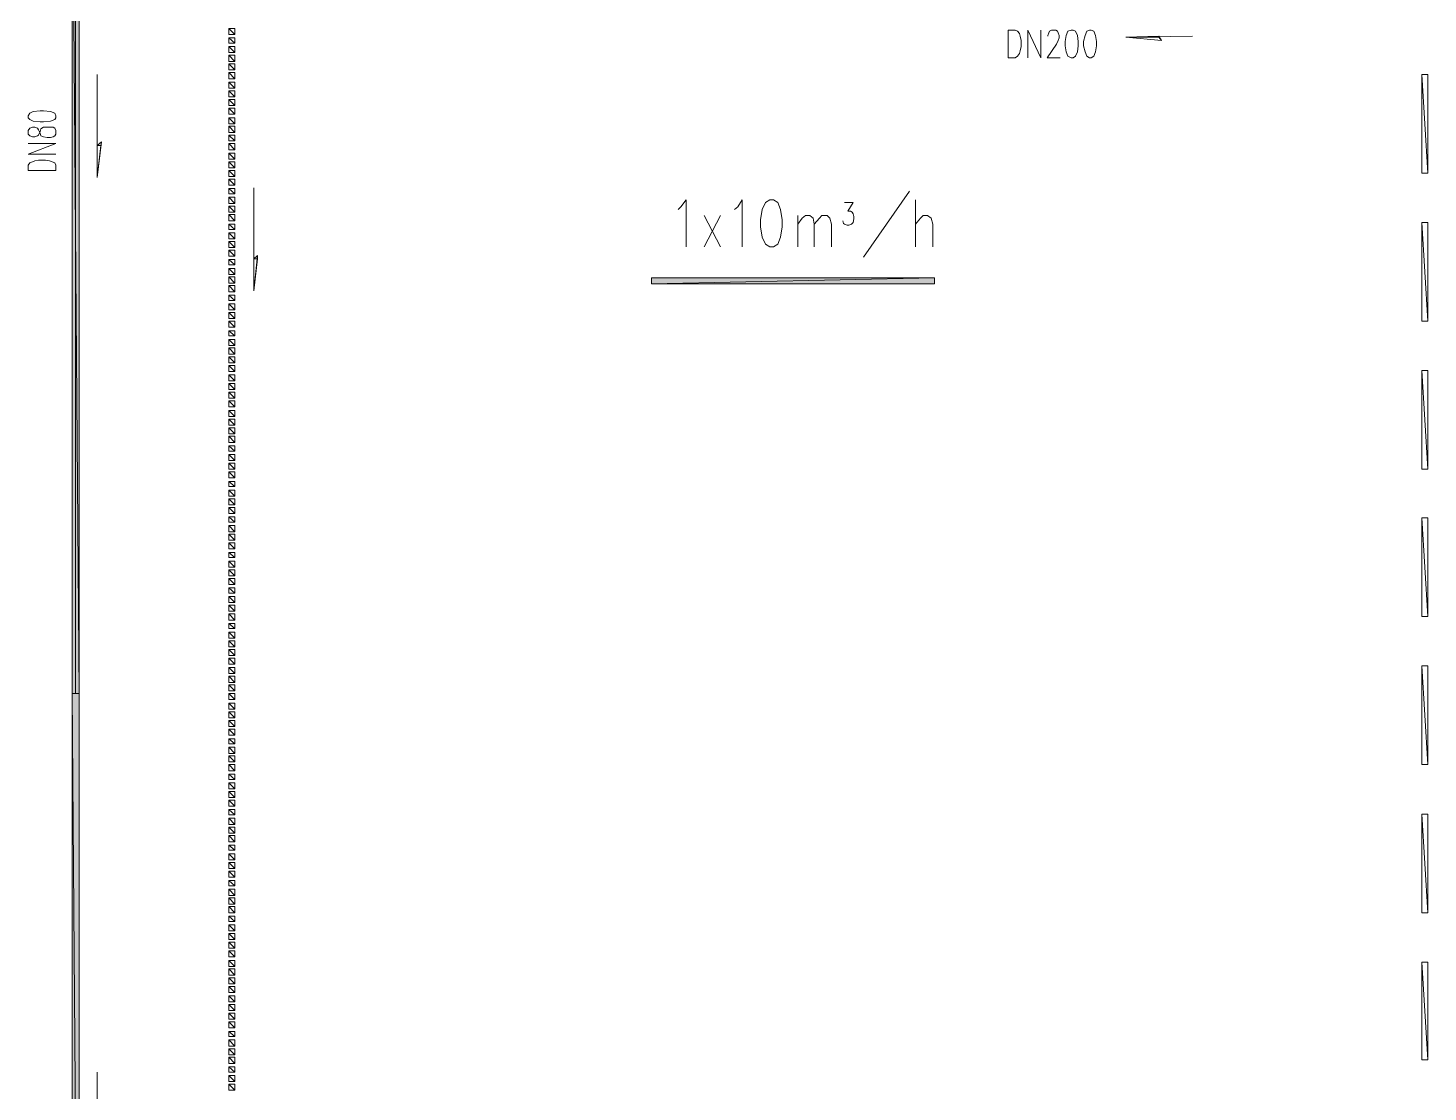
# Model space of a CAD drawing. Header units: millimetres. Extents: x 314312 to 406292, y 205315 to 257934.
# Drawn here: x 340960 to 357542, y 231138 to 243737 of the extents above; entities that cross this region are included whole.
import ezdxf

# ---------------------------------------------------------------- set-up
doc = ezdxf.new("R2010")
doc.units = ezdxf.units.MM

msp = doc.modelspace()

# ---------------------------------------------------------------- hatches: boundary and pattern name
h = msp.add_hatch(color=0)
edge = h.paths.add_edge_path(flags=0)
edge.add_spline(control_points=[(341565, 246326), (341565, 246326), (341483, 246326), (341483, 246326), (341483, 246326), (341565, 235856), (341565, 235856), (341565, 235856), (341565, 246326), (341565, 246326)], knot_values=[0, 0, 0, 0, 1, 1, 1, 2, 2, 2, 3, 3, 3, 3], degree=3, periodic=0)
edge = h.paths.add_edge_path(flags=0)
edge.add_spline(control_points=[(341483, 246326), (341483, 246326), (341565, 235856), (341565, 235856), (341565, 235856), (341483, 235856), (341483, 235856), (341483, 235856), (341483, 246326), (341483, 246326)], knot_values=[0, 0, 0, 0, 1, 1, 1, 2, 2, 2, 3, 3, 3, 3], degree=3, periodic=0)
h = msp.add_hatch(color=0)
edge = h.paths.add_edge_path(flags=0)
edge.add_spline(control_points=[(348343, 240778), (348343, 240778), (348343, 240706), (348343, 240706), (348343, 240706), (351697, 240778), (351697, 240778), (351697, 240778), (348343, 240778), (348343, 240778)], knot_values=[0, 0, 0, 0, 1, 1, 1, 2, 2, 2, 3, 3, 3, 3], degree=3, periodic=0)
edge = h.paths.add_edge_path(flags=0)
edge.add_spline(control_points=[(348343, 240706), (348343, 240706), (351697, 240778), (351697, 240778), (351697, 240778), (351697, 240706), (351697, 240706), (351697, 240706), (348343, 240706), (348343, 240706)], knot_values=[0, 0, 0, 0, 1, 1, 1, 2, 2, 2, 3, 3, 3, 3], degree=3, periodic=0)
h = msp.add_hatch(color=0)
edge = h.paths.add_edge_path(flags=0)
edge.add_spline(control_points=[(341565, 235856), (341565, 235856), (341483, 235856), (341483, 235856), (341483, 235856), (341565, 225098), (341565, 225098), (341565, 225098), (341565, 235856), (341565, 235856)], knot_values=[0, 0, 0, 0, 1, 1, 1, 2, 2, 2, 3, 3, 3, 3], degree=3, periodic=0)
edge = h.paths.add_edge_path(flags=0)
edge.add_spline(control_points=[(341483, 235856), (341483, 235856), (341565, 225098), (341565, 225098), (341565, 225098), (341483, 225098), (341483, 225098), (341483, 225098), (341483, 235856), (341483, 235856)], knot_values=[0, 0, 0, 0, 1, 1, 1, 2, 2, 2, 3, 3, 3, 3], degree=3, periodic=0)

# ---------------------------------------------------------------- linework, layer by layer
at = {"color": 0, "lineweight": 5}
for points in [[(341524, 246326), (341524, 235856)], [(352569, 243383), (352569, 243711), (352651, 243711), (352681, 243701), (352702, 243670), (352712, 243639), (352722, 243588), (352722, 243516), (352712, 243465), (352702, 243434), (352681, 243404), (352651, 243383), (352569, 243383)], [(352804, 243383), (352804, 243711), (352958, 243383), (352958, 243711)], [(353040, 243639), (353040, 243650), (353051, 243681), (353061, 243701), (353081, 243711), (353133, 243711), (353153, 243701), (353163, 243681), (353174, 243650), (353174, 243619), (353163, 243588), (353143, 243547), (353030, 243383), (353184, 243383)], [(353317, 243711), (353276, 243701), (353256, 243650), (353245, 243578), (353245, 243527), (353256, 243455), (353276, 243404), (353317, 243383), (353338, 243383), (353369, 243404), (353389, 243455), (353399, 243527), (353399, 243578), (353389, 243650), (353369, 243701), (353338, 243711), (353317, 243711)], [(353533, 243711), (353502, 243701), (353481, 243650), (353461, 243578), (353461, 243527), (353481, 243455), (353502, 243404), (353533, 243383), (353553, 243383), (353584, 243404), (353604, 243455), (353615, 243527), (353615, 243578), (353604, 243650), (353584, 243701), (353553, 243711), (353533, 243711)], [(353963, 243629), (354753, 243639)], [(353963, 243629), (354384, 243588), (353963, 243629)], [(354384, 243588), (354353, 243639)], [(341780, 243188), (341780, 241968), (341831, 242388), (341780, 241968)], [(340960, 242675), (340980, 242655), (341021, 242634), (341103, 242624), (341144, 242624), (341226, 242634), (341278, 242655), (341288, 242675), (341288, 242696), (341278, 242727), (341226, 242747), (341144, 242758), (341103, 242758), (341021, 242747), (340980, 242727), (340960, 242696), (340960, 242675)], [(340960, 242481), (340980, 242460), (341011, 242450), (341042, 242450), (341072, 242460), (341083, 242470), (341103, 242511), (341113, 242542), (341144, 242563), (341185, 242563), (341226, 242563), (341257, 242563), (341278, 242552), (341288, 242522), (341288, 242481), (341278, 242460), (341257, 242450), (341226, 242440), (341185, 242440), (341144, 242450), (341113, 242460), (341103, 242491), (341083, 242532), (341072, 242552), (341042, 242563), (341011, 242563), (340980, 242552), (340960, 242522), (340960, 242481)], [(341288, 242245), (340960, 242245), (341288, 242368), (340960, 242368)], [(341831, 242388), (341780, 242347)], [(341288, 242050), (340960, 242050), (340960, 242111), (340980, 242142), (341011, 242152), (341042, 242163), (341083, 242173), (341165, 242173), (341216, 242163), (341247, 242152), (341278, 242142), (341288, 242111), (341288, 242050)], [(343636, 240624), (343636, 241845)], [(350856, 241024), (351400, 241804)], [(348661, 241588), (348692, 241619), (348754, 241701), (348754, 241147)], [(349328, 241588), (349369, 241619), (349420, 241701), (349420, 241147)], [(349748, 241701), (349697, 241670), (349656, 241588), (349636, 241465), (349636, 241383), (349656, 241260), (349697, 241178), (349748, 241147), (349789, 241147), (349841, 241178), (349871, 241260), (349892, 241383), (349892, 241465), (349871, 241588), (349841, 241670), (349789, 241701), (349748, 241701)], [(350630, 241670), (350733, 241670), (350671, 241568), (350702, 241568), (350723, 241558), (350733, 241537), (350743, 241506), (350743, 241476), (350733, 241435), (350712, 241414), (350682, 241404), (350661, 241404), (350630, 241414), (350620, 241424), (350610, 241455)], [(351471, 241701), (351471, 241147)], [(348969, 241517), (349164, 241147)], [(349164, 241517), (348969, 241147)], [(350077, 241517), (350077, 241147)], [(350077, 241414), (350128, 241486), (350169, 241517), (350220, 241517), (350261, 241486), (350271, 241414), (350271, 241147)], [(350271, 241414), (350333, 241486), (350364, 241517), (350425, 241517), (350456, 241486), (350477, 241414), (350477, 241147)], [(351471, 241414), (351533, 241486), (351564, 241517), (351615, 241517), (351656, 241486), (351676, 241414), (351676, 241147)], [(343677, 241045), (343636, 241004)], [(343677, 241045), (343636, 240624), (343677, 241045)], [(341780, 230154), (341780, 231374)]]:
    msp.add_lwpolyline(points, dxfattribs=at)
for points in [[(341565, 246326), (341565, 246326), (341483, 246326), (341483, 246326), (341483, 246326), (341565, 235856), (341565, 235856), (341565, 235856), (341565, 246326), (341565, 246326)], [(341483, 246326), (341483, 246326), (341565, 235856), (341565, 235856), (341565, 235856), (341483, 235856), (341483, 235856), (341483, 235856), (341483, 246326), (341483, 246326)], [(343411, 243732), (343411, 243732), (343339, 243732), (343339, 243732), (343339, 243732), (343411, 243660), (343411, 243660), (343411, 243660), (343411, 243732), (343411, 243732)], [(343339, 243732), (343339, 243732), (343411, 243660), (343411, 243660), (343411, 243660), (343339, 243660), (343339, 243660), (343339, 243660), (343339, 243732), (343339, 243732)], [(343411, 243619), (343411, 243619), (343339, 243619), (343339, 243619), (343339, 243619), (343411, 243557), (343411, 243557), (343411, 243557), (343411, 243619), (343411, 243619)], [(343339, 243619), (343339, 243619), (343411, 243557), (343411, 243557), (343411, 243557), (343339, 243557), (343339, 243557), (343339, 243557), (343339, 243619), (343339, 243619)], [(354353, 243639), (354353, 243639), (353963, 243629), (353963, 243629), (353963, 243629), (354353, 243629), (354353, 243629), (354353, 243629), (354353, 243639), (354353, 243639)], [(353963, 243629), (353963, 243629), (354353, 243629), (354353, 243629), (354353, 243629), (354384, 243588), (354384, 243588), (354384, 243588), (353963, 243629), (353963, 243629)], [(343411, 243516), (343411, 243516), (343339, 243516), (343339, 243516), (343339, 243516), (343411, 243445), (343411, 243445), (343411, 243445), (343411, 243516), (343411, 243516)], [(343339, 243516), (343339, 243516), (343411, 243445), (343411, 243445), (343411, 243445), (343339, 243445), (343339, 243445), (343339, 243445), (343339, 243516), (343339, 243516)], [(343411, 243414), (343411, 243414), (343339, 243414), (343339, 243414), (343339, 243414), (343411, 243342), (343411, 243342), (343411, 243342), (343411, 243414), (343411, 243414)], [(343339, 243414), (343339, 243414), (343411, 243342), (343411, 243342), (343411, 243342), (343339, 243342), (343339, 243342), (343339, 243342), (343339, 243414), (343339, 243414)], [(343411, 243311), (343411, 243311), (343339, 243311), (343339, 243311), (343339, 243311), (343411, 243240), (343411, 243240), (343411, 243240), (343411, 243311), (343411, 243311)], [(343339, 243311), (343339, 243311), (343411, 243240), (343411, 243240), (343411, 243240), (343339, 243240), (343339, 243240), (343339, 243240), (343339, 243311), (343339, 243311)], [(343411, 243209), (343411, 243209), (343339, 243209), (343339, 243209), (343339, 243209), (343411, 243137), (343411, 243137), (343411, 243137), (343411, 243209), (343411, 243209)], [(343339, 243209), (343339, 243209), (343411, 243137), (343411, 243137), (343411, 243137), (343339, 243137), (343339, 243137), (343339, 243137), (343339, 243209), (343339, 243209)], [(357542, 243188), (357542, 243188), (357471, 243188), (357471, 243188), (357471, 243188), (357542, 242019), (357542, 242019), (357542, 242019), (357542, 243188), (357542, 243188)], [(357471, 243188), (357471, 243188), (357542, 242019), (357542, 242019), (357542, 242019), (357471, 242019), (357471, 242019), (357471, 242019), (357471, 243188), (357471, 243188)], [(343411, 243096), (343411, 243096), (343339, 243096), (343339, 243096), (343339, 243096), (343411, 243024), (343411, 243024), (343411, 243024), (343411, 243096), (343411, 243096)], [(343339, 243096), (343339, 243096), (343411, 243024), (343411, 243024), (343411, 243024), (343339, 243024), (343339, 243024), (343339, 243024), (343339, 243096), (343339, 243096)], [(343411, 242993), (343411, 242993), (343339, 242993), (343339, 242993), (343339, 242993), (343411, 242922), (343411, 242922), (343411, 242922), (343411, 242993), (343411, 242993)], [(343339, 242993), (343339, 242993), (343411, 242922), (343411, 242922), (343411, 242922), (343339, 242922), (343339, 242922), (343339, 242922), (343339, 242993), (343339, 242993)], [(343411, 242891), (343411, 242891), (343339, 242891), (343339, 242891), (343339, 242891), (343411, 242819), (343411, 242819), (343411, 242819), (343411, 242891), (343411, 242891)], [(343339, 242891), (343339, 242891), (343411, 242819), (343411, 242819), (343411, 242819), (343339, 242819), (343339, 242819), (343339, 242819), (343339, 242891), (343339, 242891)], [(343411, 242788), (343411, 242788), (343339, 242788), (343339, 242788), (343339, 242788), (343411, 242717), (343411, 242717), (343411, 242717), (343411, 242788), (343411, 242788)], [(343339, 242788), (343339, 242788), (343411, 242717), (343411, 242717), (343411, 242717), (343339, 242717), (343339, 242717), (343339, 242717), (343339, 242788), (343339, 242788)], [(343411, 242675), (343411, 242675), (343339, 242675), (343339, 242675), (343339, 242675), (343411, 242604), (343411, 242604), (343411, 242604), (343411, 242675), (343411, 242675)], [(343339, 242675), (343339, 242675), (343411, 242604), (343411, 242604), (343411, 242604), (343339, 242604), (343339, 242604), (343339, 242604), (343339, 242675), (343339, 242675)], [(343411, 242573), (343411, 242573), (343339, 242573), (343339, 242573), (343339, 242573), (343411, 242501), (343411, 242501), (343411, 242501), (343411, 242573), (343411, 242573)], [(343339, 242573), (343339, 242573), (343411, 242501), (343411, 242501), (343411, 242501), (343339, 242501), (343339, 242501), (343339, 242501), (343339, 242573), (343339, 242573)], [(343411, 242470), (343411, 242470), (343339, 242470), (343339, 242470), (343339, 242470), (343411, 242399), (343411, 242399), (343411, 242399), (343411, 242470), (343411, 242470)], [(343339, 242470), (343339, 242470), (343411, 242399), (343411, 242399), (343411, 242399), (343339, 242399), (343339, 242399), (343339, 242399), (343339, 242470), (343339, 242470)], [(341831, 242388), (341831, 242388), (341780, 242347), (341780, 242347), (341780, 242347), (341821, 242347), (341821, 242347), (341821, 242347), (341831, 242388), (341831, 242388)], [(341780, 242347), (341780, 242347), (341821, 242347), (341821, 242347), (341821, 242347), (341780, 241968), (341780, 241968), (341780, 241968), (341780, 242347), (341780, 242347)], [(343411, 242368), (343411, 242368), (343339, 242368), (343339, 242368), (343339, 242368), (343411, 242296), (343411, 242296), (343411, 242296), (343411, 242368), (343411, 242368)], [(343339, 242368), (343339, 242368), (343411, 242296), (343411, 242296), (343411, 242296), (343339, 242296), (343339, 242296), (343339, 242296), (343339, 242368), (343339, 242368)], [(343411, 242255), (343411, 242255), (343339, 242255), (343339, 242255), (343339, 242255), (343411, 242183), (343411, 242183), (343411, 242183), (343411, 242255), (343411, 242255)], [(343339, 242255), (343339, 242255), (343411, 242183), (343411, 242183), (343411, 242183), (343339, 242183), (343339, 242183), (343339, 242183), (343339, 242255), (343339, 242255)], [(343411, 242152), (343411, 242152), (343339, 242152), (343339, 242152), (343339, 242152), (343411, 242081), (343411, 242081), (343411, 242081), (343411, 242152), (343411, 242152)], [(343339, 242152), (343339, 242152), (343411, 242081), (343411, 242081), (343411, 242081), (343339, 242081), (343339, 242081), (343339, 242081), (343339, 242152), (343339, 242152)], [(343411, 242050), (343411, 242050), (343339, 242050), (343339, 242050), (343339, 242050), (343411, 241978), (343411, 241978), (343411, 241978), (343411, 242050), (343411, 242050)], [(343339, 242050), (343339, 242050), (343411, 241978), (343411, 241978), (343411, 241978), (343339, 241978), (343339, 241978), (343339, 241978), (343339, 242050), (343339, 242050)], [(343411, 241947), (343411, 241947), (343339, 241947), (343339, 241947), (343339, 241947), (343411, 241876), (343411, 241876), (343411, 241876), (343411, 241947), (343411, 241947)], [(343339, 241947), (343339, 241947), (343411, 241876), (343411, 241876), (343411, 241876), (343339, 241876), (343339, 241876), (343339, 241876), (343339, 241947), (343339, 241947)], [(343411, 241835), (343411, 241835), (343339, 241835), (343339, 241835), (343339, 241835), (343411, 241773), (343411, 241773), (343411, 241773), (343411, 241835), (343411, 241835)], [(343339, 241835), (343339, 241835), (343411, 241773), (343411, 241773), (343411, 241773), (343339, 241773), (343339, 241773), (343339, 241773), (343339, 241835), (343339, 241835)], [(343411, 241732), (343411, 241732), (343339, 241732), (343339, 241732), (343339, 241732), (343411, 241660), (343411, 241660), (343411, 241660), (343411, 241732), (343411, 241732)], [(343339, 241732), (343339, 241732), (343411, 241660), (343411, 241660), (343411, 241660), (343339, 241660), (343339, 241660), (343339, 241660), (343339, 241732), (343339, 241732)], [(343411, 241629), (343411, 241629), (343339, 241629), (343339, 241629), (343339, 241629), (343411, 241558), (343411, 241558), (343411, 241558), (343411, 241629), (343411, 241629)], [(343339, 241629), (343339, 241629), (343411, 241558), (343411, 241558), (343411, 241558), (343339, 241558), (343339, 241558), (343339, 241558), (343339, 241629), (343339, 241629)], [(343411, 241527), (343411, 241527), (343339, 241527), (343339, 241527), (343339, 241527), (343411, 241455), (343411, 241455), (343411, 241455), (343411, 241527), (343411, 241527)], [(343339, 241527), (343339, 241527), (343411, 241455), (343411, 241455), (343411, 241455), (343339, 241455), (343339, 241455), (343339, 241455), (343339, 241527), (343339, 241527)], [(343411, 241414), (343411, 241414), (343339, 241414), (343339, 241414), (343339, 241414), (343411, 241353), (343411, 241353), (343411, 241353), (343411, 241414), (343411, 241414)], [(343339, 241414), (343339, 241414), (343411, 241353), (343411, 241353), (343411, 241353), (343339, 241353), (343339, 241353), (343339, 241353), (343339, 241414), (343339, 241414)], [(343411, 241312), (343411, 241312), (343339, 241312), (343339, 241312), (343339, 241312), (343411, 241240), (343411, 241240), (343411, 241240), (343411, 241312), (343411, 241312)], [(343339, 241312), (343339, 241312), (343411, 241240), (343411, 241240), (343411, 241240), (343339, 241240), (343339, 241240), (343339, 241240), (343339, 241312), (343339, 241312)], [(357542, 241435), (357542, 241435), (357471, 241435), (357471, 241435), (357471, 241435), (357542, 240266), (357542, 240266), (357542, 240266), (357542, 241435), (357542, 241435)], [(357471, 241435), (357471, 241435), (357542, 240266), (357542, 240266), (357542, 240266), (357471, 240266), (357471, 240266), (357471, 240266), (357471, 241435), (357471, 241435)], [(343411, 241209), (343411, 241209), (343339, 241209), (343339, 241209), (343339, 241209), (343411, 241137), (343411, 241137), (343411, 241137), (343411, 241209), (343411, 241209)], [(343339, 241209), (343339, 241209), (343411, 241137), (343411, 241137), (343411, 241137), (343339, 241137), (343339, 241137), (343339, 241137), (343339, 241209), (343339, 241209)], [(343411, 241106), (343411, 241106), (343339, 241106), (343339, 241106), (343339, 241106), (343411, 241035), (343411, 241035), (343411, 241035), (343411, 241106), (343411, 241106)], [(343339, 241106), (343339, 241106), (343411, 241035), (343411, 241035), (343411, 241035), (343339, 241035), (343339, 241035), (343339, 241035), (343339, 241106), (343339, 241106)], [(343411, 240994), (343411, 240994), (343339, 240994), (343339, 240994), (343339, 240994), (343411, 240932), (343411, 240932), (343411, 240932), (343411, 240994), (343411, 240994)], [(343339, 240994), (343339, 240994), (343411, 240932), (343411, 240932), (343411, 240932), (343339, 240932), (343339, 240932), (343339, 240932), (343339, 240994), (343339, 240994)], [(343677, 241045), (343677, 241045), (343636, 241004), (343636, 241004), (343636, 241004), (343677, 241004), (343677, 241004), (343677, 241004), (343677, 241045), (343677, 241045)], [(343636, 241004), (343636, 241004), (343677, 241004), (343677, 241004), (343677, 241004), (343636, 240624), (343636, 240624), (343636, 240624), (343636, 241004), (343636, 241004)], [(343411, 240891), (343411, 240891), (343339, 240891), (343339, 240891), (343339, 240891), (343411, 240819), (343411, 240819), (343411, 240819), (343411, 240891), (343411, 240891)], [(343339, 240891), (343339, 240891), (343411, 240819), (343411, 240819), (343411, 240819), (343339, 240819), (343339, 240819), (343339, 240819), (343339, 240891), (343339, 240891)], [(343411, 240789), (343411, 240789), (343339, 240789), (343339, 240789), (343339, 240789), (343411, 240717), (343411, 240717), (343411, 240717), (343411, 240789), (343411, 240789)], [(343339, 240789), (343339, 240789), (343411, 240717), (343411, 240717), (343411, 240717), (343339, 240717), (343339, 240717), (343339, 240717), (343339, 240789), (343339, 240789)], [(343411, 240686), (343411, 240686), (343339, 240686), (343339, 240686), (343339, 240686), (343411, 240614), (343411, 240614), (343411, 240614), (343411, 240686), (343411, 240686)], [(343339, 240686), (343339, 240686), (343411, 240614), (343411, 240614), (343411, 240614), (343339, 240614), (343339, 240614), (343339, 240614), (343339, 240686), (343339, 240686)], [(348343, 240778), (348343, 240778), (348343, 240706), (348343, 240706), (348343, 240706), (351697, 240778), (351697, 240778), (351697, 240778), (348343, 240778), (348343, 240778)], [(348343, 240706), (348343, 240706), (351697, 240778), (351697, 240778), (351697, 240778), (351697, 240706), (351697, 240706), (351697, 240706), (348343, 240706), (348343, 240706)], [(343411, 240573), (343411, 240573), (343339, 240573), (343339, 240573), (343339, 240573), (343411, 240512), (343411, 240512), (343411, 240512), (343411, 240573), (343411, 240573)], [(343339, 240573), (343339, 240573), (343411, 240512), (343411, 240512), (343411, 240512), (343339, 240512), (343339, 240512), (343339, 240512), (343339, 240573), (343339, 240573)], [(343411, 240471), (343411, 240471), (343339, 240471), (343339, 240471), (343339, 240471), (343411, 240399), (343411, 240399), (343411, 240399), (343411, 240471), (343411, 240471)], [(343339, 240471), (343339, 240471), (343411, 240399), (343411, 240399), (343411, 240399), (343339, 240399), (343339, 240399), (343339, 240399), (343339, 240471), (343339, 240471)], [(343411, 240368), (343411, 240368), (343339, 240368), (343339, 240368), (343339, 240368), (343411, 240296), (343411, 240296), (343411, 240296), (343411, 240368), (343411, 240368)], [(343339, 240368), (343339, 240368), (343411, 240296), (343411, 240296), (343411, 240296), (343339, 240296), (343339, 240296), (343339, 240296), (343339, 240368), (343339, 240368)], [(343411, 240266), (343411, 240266), (343339, 240266), (343339, 240266), (343339, 240266), (343411, 240194), (343411, 240194), (343411, 240194), (343411, 240266), (343411, 240266)], [(343339, 240266), (343339, 240266), (343411, 240194), (343411, 240194), (343411, 240194), (343339, 240194), (343339, 240194), (343339, 240194), (343339, 240266), (343339, 240266)], [(343411, 240153), (343411, 240153), (343339, 240153), (343339, 240153), (343339, 240153), (343411, 240091), (343411, 240091), (343411, 240091), (343411, 240153), (343411, 240153)], [(343339, 240153), (343339, 240153), (343411, 240091), (343411, 240091), (343411, 240091), (343339, 240091), (343339, 240091), (343339, 240091), (343339, 240153), (343339, 240153)], [(343411, 240050), (343411, 240050), (343339, 240050), (343339, 240050), (343339, 240050), (343411, 239978), (343411, 239978), (343411, 239978), (343411, 240050), (343411, 240050)], [(343339, 240050), (343339, 240050), (343411, 239978), (343411, 239978), (343411, 239978), (343339, 239978), (343339, 239978), (343339, 239978), (343339, 240050), (343339, 240050)], [(343411, 239948), (343411, 239948), (343339, 239948), (343339, 239948), (343339, 239948), (343411, 239876), (343411, 239876), (343411, 239876), (343411, 239948), (343411, 239948)], [(343339, 239948), (343339, 239948), (343411, 239876), (343411, 239876), (343411, 239876), (343339, 239876), (343339, 239876), (343339, 239876), (343339, 239948), (343339, 239948)], [(343411, 239845), (343411, 239845), (343339, 239845), (343339, 239845), (343339, 239845), (343411, 239773), (343411, 239773), (343411, 239773), (343411, 239845), (343411, 239845)], [(343339, 239845), (343339, 239845), (343411, 239773), (343411, 239773), (343411, 239773), (343339, 239773), (343339, 239773), (343339, 239773), (343339, 239845), (343339, 239845)], [(343411, 239742), (343411, 239742), (343339, 239742), (343339, 239742), (343339, 239742), (343411, 239671), (343411, 239671), (343411, 239671), (343411, 239742), (343411, 239742)], [(343339, 239742), (343339, 239742), (343411, 239671), (343411, 239671), (343411, 239671), (343339, 239671), (343339, 239671), (343339, 239671), (343339, 239742), (343339, 239742)], [(343411, 239630), (343411, 239630), (343339, 239630), (343339, 239630), (343339, 239630), (343411, 239558), (343411, 239558), (343411, 239558), (343411, 239630), (343411, 239630)], [(343339, 239630), (343339, 239630), (343411, 239558), (343411, 239558), (343411, 239558), (343339, 239558), (343339, 239558), (343339, 239558), (343339, 239630), (343339, 239630)], [(357542, 239681), (357542, 239681), (357471, 239681), (357471, 239681), (357471, 239681), (357542, 238512), (357542, 238512), (357542, 238512), (357542, 239681), (357542, 239681)], [(357471, 239681), (357471, 239681), (357542, 238512), (357542, 238512), (357542, 238512), (357471, 238512), (357471, 238512), (357471, 238512), (357471, 239681), (357471, 239681)], [(343411, 239527), (343411, 239527), (343339, 239527), (343339, 239527), (343339, 239527), (343411, 239455), (343411, 239455), (343411, 239455), (343411, 239527), (343411, 239527)], [(343339, 239527), (343339, 239527), (343411, 239455), (343411, 239455), (343411, 239455), (343339, 239455), (343339, 239455), (343339, 239455), (343339, 239527), (343339, 239527)], [(343411, 239425), (343411, 239425), (343339, 239425), (343339, 239425), (343339, 239425), (343411, 239353), (343411, 239353), (343411, 239353), (343411, 239425), (343411, 239425)], [(343339, 239425), (343339, 239425), (343411, 239353), (343411, 239353), (343411, 239353), (343339, 239353), (343339, 239353), (343339, 239353), (343339, 239425), (343339, 239425)], [(343411, 239322), (343411, 239322), (343339, 239322), (343339, 239322), (343339, 239322), (343411, 239250), (343411, 239250), (343411, 239250), (343411, 239322), (343411, 239322)], [(343339, 239322), (343339, 239322), (343411, 239250), (343411, 239250), (343411, 239250), (343339, 239250), (343339, 239250), (343339, 239250), (343339, 239322), (343339, 239322)], [(343411, 239209), (343411, 239209), (343339, 239209), (343339, 239209), (343339, 239209), (343411, 239137), (343411, 239137), (343411, 239137), (343411, 239209), (343411, 239209)], [(343339, 239209), (343339, 239209), (343411, 239137), (343411, 239137), (343411, 239137), (343339, 239137), (343339, 239137), (343339, 239137), (343339, 239209), (343339, 239209)], [(343411, 239107), (343411, 239107), (343339, 239107), (343339, 239107), (343339, 239107), (343411, 239035), (343411, 239035), (343411, 239035), (343411, 239107), (343411, 239107)], [(343339, 239107), (343339, 239107), (343411, 239035), (343411, 239035), (343411, 239035), (343339, 239035), (343339, 239035), (343339, 239035), (343339, 239107), (343339, 239107)], [(343411, 239004), (343411, 239004), (343339, 239004), (343339, 239004), (343339, 239004), (343411, 238932), (343411, 238932), (343411, 238932), (343411, 239004), (343411, 239004)], [(343339, 239004), (343339, 239004), (343411, 238932), (343411, 238932), (343411, 238932), (343339, 238932), (343339, 238932), (343339, 238932), (343339, 239004), (343339, 239004)], [(343411, 238902), (343411, 238902), (343339, 238902), (343339, 238902), (343339, 238902), (343411, 238830), (343411, 238830), (343411, 238830), (343411, 238902), (343411, 238902)], [(343339, 238902), (343339, 238902), (343411, 238830), (343411, 238830), (343411, 238830), (343339, 238830), (343339, 238830), (343339, 238830), (343339, 238902), (343339, 238902)], [(343411, 238789), (343411, 238789), (343339, 238789), (343339, 238789), (343339, 238789), (343411, 238727), (343411, 238727), (343411, 238727), (343411, 238789), (343411, 238789)], [(343339, 238789), (343339, 238789), (343411, 238727), (343411, 238727), (343411, 238727), (343339, 238727), (343339, 238727), (343339, 238727), (343339, 238789), (343339, 238789)], [(343411, 238686), (343411, 238686), (343339, 238686), (343339, 238686), (343339, 238686), (343411, 238614), (343411, 238614), (343411, 238614), (343411, 238686), (343411, 238686)], [(343339, 238686), (343339, 238686), (343411, 238614), (343411, 238614), (343411, 238614), (343339, 238614), (343339, 238614), (343339, 238614), (343339, 238686), (343339, 238686)], [(343411, 238584), (343411, 238584), (343339, 238584), (343339, 238584), (343339, 238584), (343411, 238512), (343411, 238512), (343411, 238512), (343411, 238584), (343411, 238584)], [(343339, 238584), (343339, 238584), (343411, 238512), (343411, 238512), (343411, 238512), (343339, 238512), (343339, 238512), (343339, 238512), (343339, 238584), (343339, 238584)], [(343411, 238481), (343411, 238481), (343339, 238481), (343339, 238481), (343339, 238481), (343411, 238409), (343411, 238409), (343411, 238409), (343411, 238481), (343411, 238481)], [(343339, 238481), (343339, 238481), (343411, 238409), (343411, 238409), (343411, 238409), (343339, 238409), (343339, 238409), (343339, 238409), (343339, 238481), (343339, 238481)], [(343411, 238368), (343411, 238368), (343339, 238368), (343339, 238368), (343339, 238368), (343411, 238307), (343411, 238307), (343411, 238307), (343411, 238368), (343411, 238368)], [(343339, 238368), (343339, 238368), (343411, 238307), (343411, 238307), (343411, 238307), (343339, 238307), (343339, 238307), (343339, 238307), (343339, 238368), (343339, 238368)], [(343411, 238266), (343411, 238266), (343339, 238266), (343339, 238266), (343339, 238266), (343411, 238194), (343411, 238194), (343411, 238194), (343411, 238266), (343411, 238266)], [(343339, 238266), (343339, 238266), (343411, 238194), (343411, 238194), (343411, 238194), (343339, 238194), (343339, 238194), (343339, 238194), (343339, 238266), (343339, 238266)], [(343411, 238163), (343411, 238163), (343339, 238163), (343339, 238163), (343339, 238163), (343411, 238091), (343411, 238091), (343411, 238091), (343411, 238163), (343411, 238163)], [(343339, 238163), (343339, 238163), (343411, 238091), (343411, 238091), (343411, 238091), (343339, 238091), (343339, 238091), (343339, 238091), (343339, 238163), (343339, 238163)], [(343411, 238061), (343411, 238061), (343339, 238061), (343339, 238061), (343339, 238061), (343411, 237989), (343411, 237989), (343411, 237989), (343411, 238061), (343411, 238061)], [(343339, 238061), (343339, 238061), (343411, 237989), (343411, 237989), (343411, 237989), (343339, 237989), (343339, 237989), (343339, 237989), (343339, 238061), (343339, 238061)], [(343411, 237948), (343411, 237948), (343339, 237948), (343339, 237948), (343339, 237948), (343411, 237886), (343411, 237886), (343411, 237886), (343411, 237948), (343411, 237948)], [(343339, 237948), (343339, 237948), (343411, 237886), (343411, 237886), (343411, 237886), (343339, 237886), (343339, 237886), (343339, 237886), (343339, 237948), (343339, 237948)], [(343411, 237845), (343411, 237845), (343339, 237845), (343339, 237845), (343339, 237845), (343411, 237773), (343411, 237773), (343411, 237773), (343411, 237845), (343411, 237845)], [(343339, 237845), (343339, 237845), (343411, 237773), (343411, 237773), (343411, 237773), (343339, 237773), (343339, 237773), (343339, 237773), (343339, 237845), (343339, 237845)], [(357542, 237938), (357542, 237938), (357471, 237938), (357471, 237938), (357471, 237938), (357542, 236768), (357542, 236768), (357542, 236768), (357542, 237938), (357542, 237938)], [(357471, 237938), (357471, 237938), (357542, 236768), (357542, 236768), (357542, 236768), (357471, 236768), (357471, 236768), (357471, 236768), (357471, 237938), (357471, 237938)], [(343411, 237743), (343411, 237743), (343339, 237743), (343339, 237743), (343339, 237743), (343411, 237671), (343411, 237671), (343411, 237671), (343411, 237743), (343411, 237743)], [(343339, 237743), (343339, 237743), (343411, 237671), (343411, 237671), (343411, 237671), (343339, 237671), (343339, 237671), (343339, 237671), (343339, 237743), (343339, 237743)], [(343411, 237640), (343411, 237640), (343339, 237640), (343339, 237640), (343339, 237640), (343411, 237568), (343411, 237568), (343411, 237568), (343411, 237640), (343411, 237640)], [(343339, 237640), (343339, 237640), (343411, 237568), (343411, 237568), (343411, 237568), (343339, 237568), (343339, 237568), (343339, 237568), (343339, 237640), (343339, 237640)], [(343411, 237527), (343411, 237527), (343339, 237527), (343339, 237527), (343339, 237527), (343411, 237466), (343411, 237466), (343411, 237466), (343411, 237527), (343411, 237527)], [(343339, 237527), (343339, 237527), (343411, 237466), (343411, 237466), (343411, 237466), (343339, 237466), (343339, 237466), (343339, 237466), (343339, 237527), (343339, 237527)], [(343411, 237425), (343411, 237425), (343339, 237425), (343339, 237425), (343339, 237425), (343411, 237353), (343411, 237353), (343411, 237353), (343411, 237425), (343411, 237425)], [(343339, 237425), (343339, 237425), (343411, 237353), (343411, 237353), (343411, 237353), (343339, 237353), (343339, 237353), (343339, 237353), (343339, 237425), (343339, 237425)], [(343411, 237322), (343411, 237322), (343339, 237322), (343339, 237322), (343339, 237322), (343411, 237250), (343411, 237250), (343411, 237250), (343411, 237322), (343411, 237322)], [(343339, 237322), (343339, 237322), (343411, 237250), (343411, 237250), (343411, 237250), (343339, 237250), (343339, 237250), (343339, 237250), (343339, 237322), (343339, 237322)], [(343411, 237220), (343411, 237220), (343339, 237220), (343339, 237220), (343339, 237220), (343411, 237148), (343411, 237148), (343411, 237148), (343411, 237220), (343411, 237220)], [(343339, 237220), (343339, 237220), (343411, 237148), (343411, 237148), (343411, 237148), (343339, 237148), (343339, 237148), (343339, 237148), (343339, 237220), (343339, 237220)], [(343411, 237107), (343411, 237107), (343339, 237107), (343339, 237107), (343339, 237107), (343411, 237045), (343411, 237045), (343411, 237045), (343411, 237107), (343411, 237107)], [(343339, 237107), (343339, 237107), (343411, 237045), (343411, 237045), (343411, 237045), (343339, 237045), (343339, 237045), (343339, 237045), (343339, 237107), (343339, 237107)], [(343411, 237004), (343411, 237004), (343339, 237004), (343339, 237004), (343339, 237004), (343411, 236933), (343411, 236933), (343411, 236933), (343411, 237004), (343411, 237004)], [(343339, 237004), (343339, 237004), (343411, 236933), (343411, 236933), (343411, 236933), (343339, 236933), (343339, 236933), (343339, 236933), (343339, 237004), (343339, 237004)], [(343411, 236902), (343411, 236902), (343339, 236902), (343339, 236902), (343339, 236902), (343411, 236830), (343411, 236830), (343411, 236830), (343411, 236902), (343411, 236902)], [(343339, 236902), (343339, 236902), (343411, 236830), (343411, 236830), (343411, 236830), (343339, 236830), (343339, 236830), (343339, 236830), (343339, 236902), (343339, 236902)], [(343411, 236799), (343411, 236799), (343339, 236799), (343339, 236799), (343339, 236799), (343411, 236727), (343411, 236727), (343411, 236727), (343411, 236799), (343411, 236799)], [(343339, 236799), (343339, 236799), (343411, 236727), (343411, 236727), (343411, 236727), (343339, 236727), (343339, 236727), (343339, 236727), (343339, 236799), (343339, 236799)], [(343411, 236686), (343411, 236686), (343339, 236686), (343339, 236686), (343339, 236686), (343411, 236625), (343411, 236625), (343411, 236625), (343411, 236686), (343411, 236686)], [(343339, 236686), (343339, 236686), (343411, 236625), (343411, 236625), (343411, 236625), (343339, 236625), (343339, 236625), (343339, 236625), (343339, 236686), (343339, 236686)], [(343411, 236584), (343411, 236584), (343339, 236584), (343339, 236584), (343339, 236584), (343411, 236512), (343411, 236512), (343411, 236512), (343411, 236584), (343411, 236584)], [(343339, 236584), (343339, 236584), (343411, 236512), (343411, 236512), (343411, 236512), (343339, 236512), (343339, 236512), (343339, 236512), (343339, 236584), (343339, 236584)], [(343411, 236481), (343411, 236481), (343339, 236481), (343339, 236481), (343339, 236481), (343411, 236410), (343411, 236410), (343411, 236410), (343411, 236481), (343411, 236481)], [(343339, 236481), (343339, 236481), (343411, 236410), (343411, 236410), (343411, 236410), (343339, 236410), (343339, 236410), (343339, 236410), (343339, 236481), (343339, 236481)], [(343411, 236379), (343411, 236379), (343339, 236379), (343339, 236379), (343339, 236379), (343411, 236307), (343411, 236307), (343411, 236307), (343411, 236379), (343411, 236379)], [(343339, 236379), (343339, 236379), (343411, 236307), (343411, 236307), (343411, 236307), (343339, 236307), (343339, 236307), (343339, 236307), (343339, 236379), (343339, 236379)], [(343411, 236276), (343411, 236276), (343339, 236276), (343339, 236276), (343339, 236276), (343411, 236204), (343411, 236204), (343411, 236204), (343411, 236276), (343411, 236276)], [(343339, 236276), (343339, 236276), (343411, 236204), (343411, 236204), (343411, 236204), (343339, 236204), (343339, 236204), (343339, 236204), (343339, 236276), (343339, 236276)], [(343411, 236163), (343411, 236163), (343339, 236163), (343339, 236163), (343339, 236163), (343411, 236092), (343411, 236092), (343411, 236092), (343411, 236163), (343411, 236163)], [(343339, 236163), (343339, 236163), (343411, 236092), (343411, 236092), (343411, 236092), (343339, 236092), (343339, 236092), (343339, 236092), (343339, 236163), (343339, 236163)], [(357542, 236184), (357542, 236184), (357471, 236184), (357471, 236184), (357471, 236184), (357542, 235015), (357542, 235015), (357542, 235015), (357542, 236184), (357542, 236184)], [(357471, 236184), (357471, 236184), (357542, 235015), (357542, 235015), (357542, 235015), (357471, 235015), (357471, 235015), (357471, 235015), (357471, 236184), (357471, 236184)], [(343411, 236061), (343411, 236061), (343339, 236061), (343339, 236061), (343339, 236061), (343411, 235989), (343411, 235989), (343411, 235989), (343411, 236061), (343411, 236061)], [(343339, 236061), (343339, 236061), (343411, 235989), (343411, 235989), (343411, 235989), (343339, 235989), (343339, 235989), (343339, 235989), (343339, 236061), (343339, 236061)], [(341565, 235856), (341565, 235856), (341483, 235856), (341483, 235856), (341483, 235856), (341565, 225098), (341565, 225098), (341565, 225098), (341565, 235856), (341565, 235856)], [(341483, 235856), (341483, 235856), (341565, 225098), (341565, 225098), (341565, 225098), (341483, 225098), (341483, 225098), (341483, 225098), (341483, 235856), (341483, 235856)], [(343411, 235958), (343411, 235958), (343339, 235958), (343339, 235958), (343339, 235958), (343411, 235887), (343411, 235887), (343411, 235887), (343411, 235958), (343411, 235958)], [(343339, 235958), (343339, 235958), (343411, 235887), (343411, 235887), (343411, 235887), (343339, 235887), (343339, 235887), (343339, 235887), (343339, 235958), (343339, 235958)], [(343411, 235856), (343411, 235856), (343339, 235856), (343339, 235856), (343339, 235856), (343411, 235784), (343411, 235784), (343411, 235784), (343411, 235856), (343411, 235856)], [(343339, 235856), (343339, 235856), (343411, 235784), (343411, 235784), (343411, 235784), (343339, 235784), (343339, 235784), (343339, 235784), (343339, 235856), (343339, 235856)], [(343411, 235743), (343411, 235743), (343339, 235743), (343339, 235743), (343339, 235743), (343411, 235671), (343411, 235671), (343411, 235671), (343411, 235743), (343411, 235743)], [(343339, 235743), (343339, 235743), (343411, 235671), (343411, 235671), (343411, 235671), (343339, 235671), (343339, 235671), (343339, 235671), (343339, 235743), (343339, 235743)], [(343411, 235640), (343411, 235640), (343339, 235640), (343339, 235640), (343339, 235640), (343411, 235569), (343411, 235569), (343411, 235569), (343411, 235640), (343411, 235640)], [(343339, 235640), (343339, 235640), (343411, 235569), (343411, 235569), (343411, 235569), (343339, 235569), (343339, 235569), (343339, 235569), (343339, 235640), (343339, 235640)], [(343411, 235538), (343411, 235538), (343339, 235538), (343339, 235538), (343339, 235538), (343411, 235466), (343411, 235466), (343411, 235466), (343411, 235538), (343411, 235538)], [(343339, 235538), (343339, 235538), (343411, 235466), (343411, 235466), (343411, 235466), (343339, 235466), (343339, 235466), (343339, 235466), (343339, 235538), (343339, 235538)], [(343411, 235435), (343411, 235435), (343339, 235435), (343339, 235435), (343339, 235435), (343411, 235363), (343411, 235363), (343411, 235363), (343411, 235435), (343411, 235435)], [(343339, 235435), (343339, 235435), (343411, 235363), (343411, 235363), (343411, 235363), (343339, 235363), (343339, 235363), (343339, 235363), (343339, 235435), (343339, 235435)], [(343411, 235322), (343411, 235322), (343339, 235322), (343339, 235322), (343339, 235322), (343411, 235261), (343411, 235261), (343411, 235261), (343411, 235322), (343411, 235322)], [(343339, 235322), (343339, 235322), (343411, 235261), (343411, 235261), (343411, 235261), (343339, 235261), (343339, 235261), (343339, 235261), (343339, 235322), (343339, 235322)], [(343411, 235220), (343411, 235220), (343339, 235220), (343339, 235220), (343339, 235220), (343411, 235148), (343411, 235148), (343411, 235148), (343411, 235220), (343411, 235220)], [(343339, 235220), (343339, 235220), (343411, 235148), (343411, 235148), (343411, 235148), (343339, 235148), (343339, 235148), (343339, 235148), (343339, 235220), (343339, 235220)], [(343411, 235117), (343411, 235117), (343339, 235117), (343339, 235117), (343339, 235117), (343411, 235046), (343411, 235046), (343411, 235046), (343411, 235117), (343411, 235117)], [(343339, 235117), (343339, 235117), (343411, 235046), (343411, 235046), (343411, 235046), (343339, 235046), (343339, 235046), (343339, 235046), (343339, 235117), (343339, 235117)], [(343411, 235015), (343411, 235015), (343339, 235015), (343339, 235015), (343339, 235015), (343411, 234943), (343411, 234943), (343411, 234943), (343411, 235015), (343411, 235015)], [(343339, 235015), (343339, 235015), (343411, 234943), (343411, 234943), (343411, 234943), (343339, 234943), (343339, 234943), (343339, 234943), (343339, 235015), (343339, 235015)], [(343411, 234902), (343411, 234902), (343339, 234902), (343339, 234902), (343339, 234902), (343411, 234840), (343411, 234840), (343411, 234840), (343411, 234902), (343411, 234902)], [(343339, 234902), (343339, 234902), (343411, 234840), (343411, 234840), (343411, 234840), (343339, 234840), (343339, 234840), (343339, 234840), (343339, 234902), (343339, 234902)], [(343411, 234799), (343411, 234799), (343339, 234799), (343339, 234799), (343339, 234799), (343411, 234728), (343411, 234728), (343411, 234728), (343411, 234799), (343411, 234799)], [(343339, 234799), (343339, 234799), (343411, 234728), (343411, 234728), (343411, 234728), (343339, 234728), (343339, 234728), (343339, 234728), (343339, 234799), (343339, 234799)], [(343411, 234697), (343411, 234697), (343339, 234697), (343339, 234697), (343339, 234697), (343411, 234625), (343411, 234625), (343411, 234625), (343411, 234697), (343411, 234697)], [(343339, 234697), (343339, 234697), (343411, 234625), (343411, 234625), (343411, 234625), (343339, 234625), (343339, 234625), (343339, 234625), (343339, 234697), (343339, 234697)], [(343411, 234594), (343411, 234594), (343339, 234594), (343339, 234594), (343339, 234594), (343411, 234523), (343411, 234523), (343411, 234523), (343411, 234594), (343411, 234594)], [(343339, 234594), (343339, 234594), (343411, 234523), (343411, 234523), (343411, 234523), (343339, 234523), (343339, 234523), (343339, 234523), (343339, 234594), (343339, 234594)], [(343411, 234482), (343411, 234482), (343339, 234482), (343339, 234482), (343339, 234482), (343411, 234420), (343411, 234420), (343411, 234420), (343411, 234482), (343411, 234482)], [(343339, 234482), (343339, 234482), (343411, 234420), (343411, 234420), (343411, 234420), (343339, 234420), (343339, 234420), (343339, 234420), (343339, 234482), (343339, 234482)], [(343411, 234379), (343411, 234379), (343339, 234379), (343339, 234379), (343339, 234379), (343411, 234307), (343411, 234307), (343411, 234307), (343411, 234379), (343411, 234379)], [(343339, 234379), (343339, 234379), (343411, 234307), (343411, 234307), (343411, 234307), (343339, 234307), (343339, 234307), (343339, 234307), (343339, 234379), (343339, 234379)], [(357542, 234430), (357542, 234430), (357471, 234430), (357471, 234430), (357471, 234430), (357542, 233261), (357542, 233261), (357542, 233261), (357542, 234430), (357542, 234430)], [(357471, 234430), (357471, 234430), (357542, 233261), (357542, 233261), (357542, 233261), (357471, 233261), (357471, 233261), (357471, 233261), (357471, 234430), (357471, 234430)], [(343411, 234276), (343411, 234276), (343339, 234276), (343339, 234276), (343339, 234276), (343411, 234205), (343411, 234205), (343411, 234205), (343411, 234276), (343411, 234276)], [(343339, 234276), (343339, 234276), (343411, 234205), (343411, 234205), (343411, 234205), (343339, 234205), (343339, 234205), (343339, 234205), (343339, 234276), (343339, 234276)], [(343411, 234174), (343411, 234174), (343339, 234174), (343339, 234174), (343339, 234174), (343411, 234102), (343411, 234102), (343411, 234102), (343411, 234174), (343411, 234174)], [(343339, 234174), (343339, 234174), (343411, 234102), (343411, 234102), (343411, 234102), (343339, 234102), (343339, 234102), (343339, 234102), (343339, 234174), (343339, 234174)], [(343411, 234061), (343411, 234061), (343339, 234061), (343339, 234061), (343339, 234061), (343411, 234000), (343411, 234000), (343411, 234000), (343411, 234061), (343411, 234061)], [(343339, 234061), (343339, 234061), (343411, 234000), (343411, 234000), (343411, 234000), (343339, 234000), (343339, 234000), (343339, 234000), (343339, 234061), (343339, 234061)], [(343411, 233959), (343411, 233959), (343339, 233959), (343339, 233959), (343339, 233959), (343411, 233887), (343411, 233887), (343411, 233887), (343411, 233959), (343411, 233959)], [(343339, 233959), (343339, 233959), (343411, 233887), (343411, 233887), (343411, 233887), (343339, 233887), (343339, 233887), (343339, 233887), (343339, 233959), (343339, 233959)], [(343411, 233856), (343411, 233856), (343339, 233856), (343339, 233856), (343339, 233856), (343411, 233784), (343411, 233784), (343411, 233784), (343411, 233856), (343411, 233856)], [(343339, 233856), (343339, 233856), (343411, 233784), (343411, 233784), (343411, 233784), (343339, 233784), (343339, 233784), (343339, 233784), (343339, 233856), (343339, 233856)], [(343411, 233753), (343411, 233753), (343339, 233753), (343339, 233753), (343339, 233753), (343411, 233682), (343411, 233682), (343411, 233682), (343411, 233753), (343411, 233753)], [(343339, 233753), (343339, 233753), (343411, 233682), (343411, 233682), (343411, 233682), (343339, 233682), (343339, 233682), (343339, 233682), (343339, 233753), (343339, 233753)], [(343411, 233641), (343411, 233641), (343339, 233641), (343339, 233641), (343339, 233641), (343411, 233579), (343411, 233579), (343411, 233579), (343411, 233641), (343411, 233641)], [(343339, 233641), (343339, 233641), (343411, 233579), (343411, 233579), (343411, 233579), (343339, 233579), (343339, 233579), (343339, 233579), (343339, 233641), (343339, 233641)], [(343411, 233538), (343411, 233538), (343339, 233538), (343339, 233538), (343339, 233538), (343411, 233466), (343411, 233466), (343411, 233466), (343411, 233538), (343411, 233538)], [(343339, 233538), (343339, 233538), (343411, 233466), (343411, 233466), (343411, 233466), (343339, 233466), (343339, 233466), (343339, 233466), (343339, 233538), (343339, 233538)], [(343411, 233436), (343411, 233436), (343339, 233436), (343339, 233436), (343339, 233436), (343411, 233364), (343411, 233364), (343411, 233364), (343411, 233436), (343411, 233436)], [(343339, 233436), (343339, 233436), (343411, 233364), (343411, 233364), (343411, 233364), (343339, 233364), (343339, 233364), (343339, 233364), (343339, 233436), (343339, 233436)], [(343411, 233333), (343411, 233333), (343339, 233333), (343339, 233333), (343339, 233333), (343411, 233261), (343411, 233261), (343411, 233261), (343411, 233333), (343411, 233333)], [(343339, 233333), (343339, 233333), (343411, 233261), (343411, 233261), (343411, 233261), (343339, 233261), (343339, 233261), (343339, 233261), (343339, 233333), (343339, 233333)], [(343411, 233220), (343411, 233220), (343339, 233220), (343339, 233220), (343339, 233220), (343411, 233159), (343411, 233159), (343411, 233159), (343411, 233220), (343411, 233220)], [(343339, 233220), (343339, 233220), (343411, 233159), (343411, 233159), (343411, 233159), (343339, 233159), (343339, 233159), (343339, 233159), (343339, 233220), (343339, 233220)], [(343411, 233118), (343411, 233118), (343339, 233118), (343339, 233118), (343339, 233118), (343411, 233046), (343411, 233046), (343411, 233046), (343411, 233118), (343411, 233118)], [(343339, 233118), (343339, 233118), (343411, 233046), (343411, 233046), (343411, 233046), (343339, 233046), (343339, 233046), (343339, 233046), (343339, 233118), (343339, 233118)], [(343411, 233015), (343411, 233015), (343339, 233015), (343339, 233015), (343339, 233015), (343411, 232943), (343411, 232943), (343411, 232943), (343411, 233015), (343411, 233015)], [(343339, 233015), (343339, 233015), (343411, 232943), (343411, 232943), (343411, 232943), (343339, 232943), (343339, 232943), (343339, 232943), (343339, 233015), (343339, 233015)], [(343411, 232912), (343411, 232912), (343339, 232912), (343339, 232912), (343339, 232912), (343411, 232841), (343411, 232841), (343411, 232841), (343411, 232912), (343411, 232912)], [(343339, 232912), (343339, 232912), (343411, 232841), (343411, 232841), (343411, 232841), (343339, 232841), (343339, 232841), (343339, 232841), (343339, 232912), (343339, 232912)], [(343411, 232810), (343411, 232810), (343339, 232810), (343339, 232810), (343339, 232810), (343411, 232738), (343411, 232738), (343411, 232738), (343411, 232810), (343411, 232810)], [(343339, 232810), (343339, 232810), (343411, 232738), (343411, 232738), (343411, 232738), (343339, 232738), (343339, 232738), (343339, 232738), (343339, 232810), (343339, 232810)], [(343411, 232697), (343411, 232697), (343339, 232697), (343339, 232697), (343339, 232697), (343411, 232625), (343411, 232625), (343411, 232625), (343411, 232697), (343411, 232697)], [(343339, 232697), (343339, 232697), (343411, 232625), (343411, 232625), (343411, 232625), (343339, 232625), (343339, 232625), (343339, 232625), (343339, 232697), (343339, 232697)], [(357542, 232677), (357542, 232677), (357471, 232677), (357471, 232677), (357471, 232677), (357542, 231518), (357542, 231518), (357542, 231518), (357542, 232677), (357542, 232677)], [(357471, 232677), (357471, 232677), (357542, 231518), (357542, 231518), (357542, 231518), (357471, 231518), (357471, 231518), (357471, 231518), (357471, 232677), (357471, 232677)], [(343411, 232595), (343411, 232595), (343339, 232595), (343339, 232595), (343339, 232595), (343411, 232523), (343411, 232523), (343411, 232523), (343411, 232595), (343411, 232595)], [(343339, 232595), (343339, 232595), (343411, 232523), (343411, 232523), (343411, 232523), (343339, 232523), (343339, 232523), (343339, 232523), (343339, 232595), (343339, 232595)], [(343411, 232492), (343411, 232492), (343339, 232492), (343339, 232492), (343339, 232492), (343411, 232420), (343411, 232420), (343411, 232420), (343411, 232492), (343411, 232492)], [(343339, 232492), (343339, 232492), (343411, 232420), (343411, 232420), (343411, 232420), (343339, 232420), (343339, 232420), (343339, 232420), (343339, 232492), (343339, 232492)], [(343411, 232389), (343411, 232389), (343339, 232389), (343339, 232389), (343339, 232389), (343411, 232318), (343411, 232318), (343411, 232318), (343411, 232389), (343411, 232389)], [(343339, 232389), (343339, 232389), (343411, 232318), (343411, 232318), (343411, 232318), (343339, 232318), (343339, 232318), (343339, 232318), (343339, 232389), (343339, 232389)], [(343411, 232277), (343411, 232277), (343339, 232277), (343339, 232277), (343339, 232277), (343411, 232205), (343411, 232205), (343411, 232205), (343411, 232277), (343411, 232277)], [(343339, 232277), (343339, 232277), (343411, 232205), (343411, 232205), (343411, 232205), (343339, 232205), (343339, 232205), (343339, 232205), (343339, 232277), (343339, 232277)], [(343411, 232174), (343411, 232174), (343339, 232174), (343339, 232174), (343339, 232174), (343411, 232102), (343411, 232102), (343411, 232102), (343411, 232174), (343411, 232174)], [(343339, 232174), (343339, 232174), (343411, 232102), (343411, 232102), (343411, 232102), (343339, 232102), (343339, 232102), (343339, 232102), (343339, 232174), (343339, 232174)], [(343411, 232072), (343411, 232072), (343339, 232072), (343339, 232072), (343339, 232072), (343411, 232000), (343411, 232000), (343411, 232000), (343411, 232072), (343411, 232072)], [(343339, 232072), (343339, 232072), (343411, 232000), (343411, 232000), (343411, 232000), (343339, 232000), (343339, 232000), (343339, 232000), (343339, 232072), (343339, 232072)], [(343411, 231969), (343411, 231969), (343339, 231969), (343339, 231969), (343339, 231969), (343411, 231897), (343411, 231897), (343411, 231897), (343411, 231969), (343411, 231969)], [(343339, 231969), (343339, 231969), (343411, 231897), (343411, 231897), (343411, 231897), (343339, 231897), (343339, 231897), (343339, 231897), (343339, 231969), (343339, 231969)], [(343411, 231856), (343411, 231856), (343339, 231856), (343339, 231856), (343339, 231856), (343411, 231795), (343411, 231795), (343411, 231795), (343411, 231856), (343411, 231856)], [(343339, 231856), (343339, 231856), (343411, 231795), (343411, 231795), (343411, 231795), (343339, 231795), (343339, 231795), (343339, 231795), (343339, 231856), (343339, 231856)], [(343411, 231754), (343411, 231754), (343339, 231754), (343339, 231754), (343339, 231754), (343411, 231682), (343411, 231682), (343411, 231682), (343411, 231754), (343411, 231754)], [(343339, 231754), (343339, 231754), (343411, 231682), (343411, 231682), (343411, 231682), (343339, 231682), (343339, 231682), (343339, 231682), (343339, 231754), (343339, 231754)], [(343411, 231651), (343411, 231651), (343339, 231651), (343339, 231651), (343339, 231651), (343411, 231579), (343411, 231579), (343411, 231579), (343411, 231651), (343411, 231651)], [(343339, 231651), (343339, 231651), (343411, 231579), (343411, 231579), (343411, 231579), (343339, 231579), (343339, 231579), (343339, 231579), (343339, 231651), (343339, 231651)], [(343411, 231549), (343411, 231549), (343339, 231549), (343339, 231549), (343339, 231549), (343411, 231477), (343411, 231477), (343411, 231477), (343411, 231549), (343411, 231549)], [(343339, 231549), (343339, 231549), (343411, 231477), (343411, 231477), (343411, 231477), (343339, 231477), (343339, 231477), (343339, 231477), (343339, 231549), (343339, 231549)], [(343411, 231436), (343411, 231436), (343339, 231436), (343339, 231436), (343339, 231436), (343411, 231374), (343411, 231374), (343411, 231374), (343411, 231436), (343411, 231436)], [(343339, 231436), (343339, 231436), (343411, 231374), (343411, 231374), (343411, 231374), (343339, 231374), (343339, 231374), (343339, 231374), (343339, 231436), (343339, 231436)], [(343411, 231333), (343411, 231333), (343339, 231333), (343339, 231333), (343339, 231333), (343411, 231261), (343411, 231261), (343411, 231261), (343411, 231333), (343411, 231333)], [(343339, 231333), (343339, 231333), (343411, 231261), (343411, 231261), (343411, 231261), (343339, 231261), (343339, 231261), (343339, 231261), (343339, 231333), (343339, 231333)], [(343411, 231231), (343411, 231231), (343339, 231231), (343339, 231231), (343339, 231231), (343411, 231159), (343411, 231159), (343411, 231159), (343411, 231231), (343411, 231231)], [(343339, 231231), (343339, 231231), (343411, 231159), (343411, 231159), (343411, 231159), (343339, 231159), (343339, 231159), (343339, 231159), (343339, 231231), (343339, 231231)]]:
    msp.add_open_spline(points, degree=3, knots=[0, 0, 0, 0, 1, 1, 1, 2, 2, 2, 3, 3, 3, 3], dxfattribs=at)

doc.saveas('drawing.dxf')
